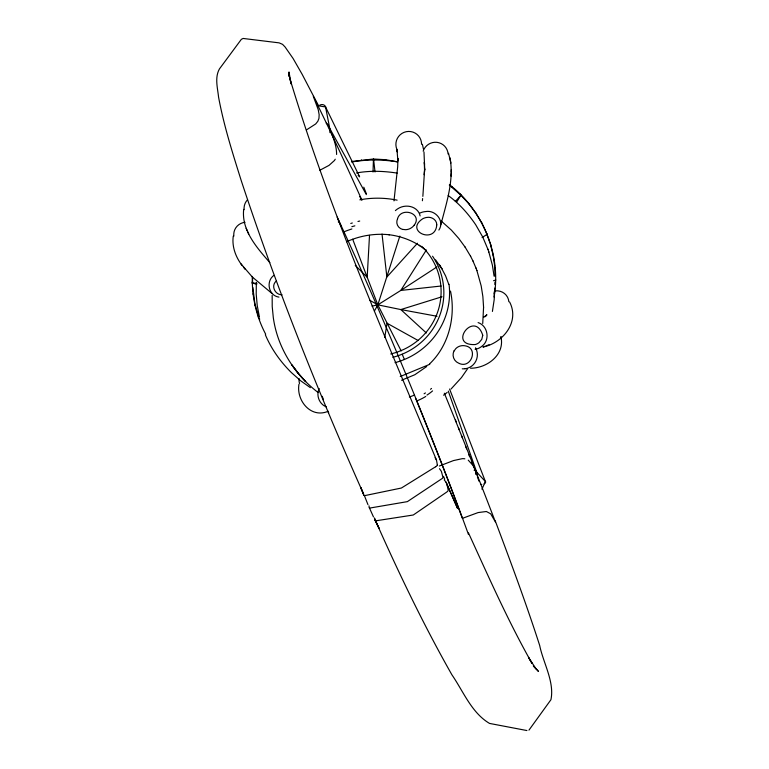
<?xml version="1.0" encoding="UTF-8"?>
<svg xmlns="http://www.w3.org/2000/svg" width="769" height="769" viewBox="0 0 769 769"><rect width="100%" height="100%" fill="white"/><g stroke="black" fill="none" stroke-linecap="round" stroke-linejoin="round"><path stroke-width="1.15" d="M256.346 282.386L256.202 294.114L257.231 305.524L259.326 316.492M424.728 169.516L423.979 151.945M252.597 283.857L252.53 276.907M483.576 307.206L482.721 323.518M289.134 73.266L289.057 76.458L288.981 71.95L291.172 83.994L289.548 77.467C328.805 208.428 383.942 334.063 436.494 460.093L437.35 464.899M424.594 171.439L424.286 162.451L424.603 164.201M265.699 334.236C256.308 316.645 251.684 296.344 252.357 276.417M336.601 154.454C336.639 144.149 331.939 134.604 328.219 125.203A6.527 5.383 -27.3 0 0 327.575 124.155L326.2 123.127M440.868 224.702C446.203 203.814 453.537 182.291 450.451 160.49M451.067 176.149L451.163 173.554M451.201 172.256L451.297 169.651M494.823 284.453L494.938 282.069M494.736 288.096L494.179 299.737L492.41 311.435M369.505 235.381L367.188 277.234L377.839 304.851L401.178 350.943M373.023 172.006L373.455 159L351.577 161.509M449.702 184.954C463.217 195.105 473.935 208.63 481.98 223.423C493.611 245.811 498.591 272.082 493.996 297.017M243.686 209.331C241.312 230.431 257.029 247.82 269.832 262.633M422.383 200.747L422.623 198.565M422.854 196.374L424.671 168.834L424.084 174.707M233.276 236.083C231.729 246.695 235.814 257.442 242.331 265.718M393.988 200.882L397.688 166.758L397.919 158.443L397.909 160.952L396.939 149.436L397.448 151.993L396.977 149.936M258.297 317.107L258.442 316.146L259.72 319.27M255.145 305.754L252.838 287.452M493.996 293.902L494.361 291.576M384.76 337.389L387.038 323.23L418.201 340.542M253.097 294.354L253.251 293.441M256.769 284.232L252.165 283.002L252.434 281.464M399.842 236.093L377.839 304.851L374.388 311.061M475.819 474.281L476.655 472.089L448.279 391.075M319.183 388.528C315.915 395.208 319.222 404.119 326.219 406.811M481.942 489.199L485.393 481.538L449.577 389.027M477.193 475.502L477.443 474.694A6.171 3.038 -20.8 0 0 477.328 474.002L472.868 465.255L468.244 460.15M397.525 218.646C401.418 206.361 422.96 213.59 414.241 225.134M438.888 230.056C444.934 221.299 435.61 209.677 425.718 211.552A15.293 13.573 -7.7 0 0 419.663 213.196M454.143 350.885L455.748 348.684A10.045 10.026 7 0 1 459.583 346.223L460.458 345.963A10.622 10.612 4.7 0 1 465.014 345.8C479.077 347.867 471.013 369.668 458.641 363.16A8.968 8.968 0 0 1 454.037 350.827M426.391 249.935L400.793 290.442L377.839 304.851L372.052 306.12M456.478 202.334L460.958 195.249L460.362 194.057M467.408 369.014L461.458 377.589L451.019 389.037M528.966 730.127L550.931 699.723C554.689 681.872 543.164 662.801 539.684 645.47C526.169 603.492 510.779 562.168 495.265 520.901M417.471 243.235L386.874 277.013L382.03 234.045M455.315 201.468L460.958 195.249L449.298 185.069M485.547 316.146L486.777 314.819M276.456 280.906C270.486 285.539 274.994 295.017 282.06 294.796M429.419 364.064C448.971 345.598 455.844 316.424 450.509 291.086M484.941 316.809L486.796 314.954L483.711 317.174M273.956 275.331C265.545 281.252 268.612 295.748 278.964 297.113M431.524 388.432L430.496 389.306M426.728 366.515L414.827 374.734L401.524 380.242M443.54 395.189L447.173 392.44M436.927 266.949L400.793 290.442L441.185 286.01M482.086 237.573L487.104 234.314L481.586 222.674M425.449 392.94L424.103 393.776M435.619 466.754L401.399 488.027L365.688 495.428A4.624 1.298 -24 0 1 363.766 495.073L363.506 493.736M306.398 129.951L315.694 123.944L317.837 121.281L318.962 118.339L319.154 114.706L318.231 109.669L313.31 96.365L320.711 111.37A353.865 17.312 67.5 0 1 361.055 198.239L361.949 200.228M346.511 241.764C359.834 235.708 374.791 233.17 389.354 234.766L388.845 234.708C399.851 236.006 410.559 239.774 419.893 245.753L419.182 245.282L425.132 249.608M319.827 170.266L329.055 165.354L334.419 160.519A11.727 9.766 -27.6 0 0 335.236 159.212M485.45 346.117L482.932 347.05C502.753 343.147 519.969 322.028 509.664 302.082M439.349 466.014L453.499 460.573L462.284 458.67A11.17 5.585 -20.7 0 1 464.841 458.814M400.245 376.522L429.756 364.304M486.546 345.694L489.074 344.752M442.04 296.747L400.832 309.571L377.839 304.851L369.687 300.246M493.544 280.723L495.832 280.003M350.779 223.462L352.327 222.991M357.969 221.472L359.719 221.039M327.921 411.377C310.782 418.557 296.152 400.486 298.968 384.212M359.834 199.834C372.119 197.518 384.875 197.671 397.121 200.151M356.556 172.938C369.966 170.526 383.76 170.987 397.179 173.112M351.644 161.999C366.861 159.327 382.549 159.414 397.784 161.903L385.615 159.702L373.455 159M470.561 368.236C486.998 368.207 505.07 354.874 500.955 336.889M252.165 283.002L256.923 283.377M318.558 105.843L325.556 106.949L359.527 176.601M437.052 316.28L400.832 309.571L426.334 332.967M526.928 730.55L489.526 723.418C471.541 712.786 463.351 691.408 451.922 674.826C423.219 624.236 398.111 571.684 374.551 518.537L374.436 517.893M402.783 229.402L405.494 229.691A10.257 9.353 -20.8 0 0 410.002 228.624L410.819 228.162A10.853 9.824 -21.4 0 0 414.231 225.125M478.097 322.586C487.873 325.72 490.334 340.061 482 346.185A15.024 14.919 77.5 0 1 476.588 349.03M310.368 387.663L300.746 380.838L291.48 372.667C280.474 361.815 271.332 348.991 265.324 334.717M448.192 195.537C459.093 203.449 468.186 213.638 475.713 224.769L482.73 237.006L488.027 249.569M441.214 221.02L451.336 230.075L458.785 238.467L465.187 247.214M272.091 293.547L252.386 277.071L240.726 263.604M318.058 392.469C294.364 374.397 277.349 347.223 273.293 317.51L272.216 306.533L272.168 295.383M439.503 468.696L441.396 471.397L442.704 476.415A147.062 46.592 -25.1 0 1 442.819 477.568A5.066 1.625 -23.5 0 1 442.608 478.222L407.368 501.638L369.687 508.078A5.056 1.615 -24.3 0 1 369.312 507.665A147.84 47.447 -22.6 0 1 369.091 506.56L368.976 505.8M444.194 479.894L446.03 482.153L457.459 508.194L446.03 482.153M355.278 265.411L367.188 277.234L352.683 239.217M533.369 665.925L538.511 671.472L533.398 665.973M460.958 195.249L468.84 203.775L475.867 213.196L481.98 223.423M476.655 472.089L485.393 481.538M243.465 267.179L245.061 269.275M435.59 259.903L441.944 268.794L439.464 264.911L439.983 265.738M435.091 457.622L436.494 460.093M536.012 668.828L528.486 657.408L532.033 663.407C508.165 621.275 488.613 576.875 468.465 532.888M465.043 246.993L470.647 256.394M323.489 399.62L322.182 396.285M441.425 267.987L445.626 275.956L448.779 284.357M325.556 106.949L329.757 128.452L366.352 194.624M359.777 196.576L361.497 199.709M475.588 212.648L475.867 213.196M490.843 245.042L490.43 244.234L493.246 255.693L494.659 266.007M468.484 203.074L468.84 203.775M318.635 105.911L302.15 74.305L293.076 58.463L285.088 46.986L282.55 44.342L279.099 42.862L243.139 38.45L241.37 39.296L219.425 68.941C214.599 77.544 217.589 87.858 218.559 97.038C223.789 125.462 232.594 153.06 241.226 180.58C276.34 287.106 317.857 391.488 363.526 493.9L360.786 487.527L363.718 495.092M472.839 260.739L476.049 268.218M493.246 255.693L493.563 256.317M470.532 256.154L472.964 260.979M374.868 520.027L379.002 528.236L374.551 518.537L374.868 520.027A4.604 1.653 -24.5 0 0 376.935 520.642L413.289 514.999L446.626 492.141A4.614 1.663 -23.6 0 0 448.183 490.045L446.847 484.018M494.813 267.16L495.226 268.006M451.624 186.358L451.951 187.021M341.494 226.836L340.513 224.702A314.771 21.263 67.5 0 0 338.062 219.415M246.167 228.278L247.253 230.7M247.676 231.68L248.762 234.103M373.484 516.941L369.312 507.665M327.94 411.136L328.661 412.761M367.938 504.579L364.66 496.303M443.492 476.328L444.761 479.25M404.398 359.479L402.206 354.221M415.51 398.063L416.51 400.514A314.771 21.263 67.5 0 1 455.037 498.677L462.39 518.354L478.135 512.567L486.393 511.51L490.689 513.817L495.476 522.084L487.104 500.379A353.865 17.312 67.5 0 0 444.347 393.219M363.785 187.194L366.275 193.548M455.421 419.816L456.286 422.046M458.43 427.631L459.295 429.871M461.438 435.446L462.294 437.686M465.735 446.616L466.591 448.856M468.744 454.431L469.599 456.671M471.753 462.256L472.608 464.486M475.617 472.301L476.472 474.54M477.338 476.77L479.049 481.24M448.519 153.252L450.913 163.124M476.847 270.371L481.192 285.953L482.865 296.526L483.586 307.331M475.953 267.968L476.934 270.621M486.412 232.978L490.036 243.11M488.709 251.559L492.381 265.142L494.083 276.177M487.844 249.06L488.882 252.069M255.26 305.043L258.124 315.03M385.615 159.702L385.778 160.308M422.392 144.274L423.479 149.205M500.936 336.822L501.253 338.591M449.961 157.751L450.423 160.365M361.382 159.914L361.488 160.519M373.686 160.048L375.032 171.977M494.842 268.294L495.053 276.225M299.554 383.404A12.448 11.996 0.3 0 1 299.074 378.559M244.129 209.668A12.833 12.612 21.7 0 1 247.551 199.738M233.843 236.131A12.794 12.515 18.8 0 1 245.003 222.308M423.161 151.166A12.881 12.717 -42.5 0 1 448.087 153.992M396.9 149.369A12.89 12.785 -44.7 0 1 406.215 131.701A12.89 12.785 -44.7 0 1 421.566 144.245M395.401 210.629A15.044 13.025 -9.7 0 1 397.554 208.918A14.38 12.4 -10.3 0 1 420.124 215.926M402.745 229.508A9.17 8.19 -18 0 1 397.592 218.665M465.024 368.697A14.717 14.592 -81.2 0 1 462.275 368.812M475.53 347.79A14.073 13.948 -77 0 1 465.034 368.774M495.39 290.874A12.564 12.16 -24.4 0 1 508.867 301.746M476.53 348.847A14.227 14.121 81.5 0 1 475.069 349.222M337.158 217.089A314.771 21.224 67.5 0 1 468.484 534.532M437.301 464.918A4.633 1.298 -23.3 0 1 435.639 466.754M474.108 470.224A6.065 2.634 5.7 0 1 476.569 472.089M485.556 481.538A6.354 2.797 2.8 0 1 484.105 483.73M481.769 484.393A6.354 2.797 2.8 0 1 480.942 484.48M329.69 128.5A6.421 4.701 -63.6 0 1 329.891 132.624M319.942 105.026A6.767 5.027 -60 0 1 325.681 106.853M358.133 175.467A6.037 5.075 -26.9 0 1 359.623 176.851M338.302 221.914A56.993 39.2 -19.8 0 1 338.879 221.664M351.856 226.672A32.721 3.864 -16.2 0 1 354.874 225.836M344.272 231.7A56.618 27.453 -19.9 0 1 351.875 228.96M414.376 395.131A56.147 45.823 -25.3 0 1 409.358 396.977M425.747 396.477A55.753 51.773 -30.4 0 1 416.731 400.947M432.582 390.902A31.971 22.099 -29.5 0 1 426.939 395.083M390.739 353.951A65.913 64.385 -8.6 0 0 398.342 351.683L403.658 349.482A65.913 64.385 -8.5 0 0 416.49 341.599A65.24 63.721 -8.6 0 0 421.681 246.272M449.038 284.261A73.507 71.777 -8.6 0 1 395.035 362.66M432.562 256.212A67.816 66.221 -8.6 0 1 392.815 357.306M436.763 224.808C435.379 244.802 404.138 231.161 422.604 218.848A11.141 10.035 -22.2 0 1 426.728 217.444C431.351 216.454 436.869 219.751 436.763 224.808M482.749 335.255L481.769 339.34L479.068 342.609A10.949 10.939 -15 0 1 475.271 344.55C446.933 346.002 474.483 309.369 482.749 335.255M305.629 381.578L298.391 373.561L305.629 381.578M298.526 373.724L292.018 365.112L298.526 373.724"/></g></svg>
